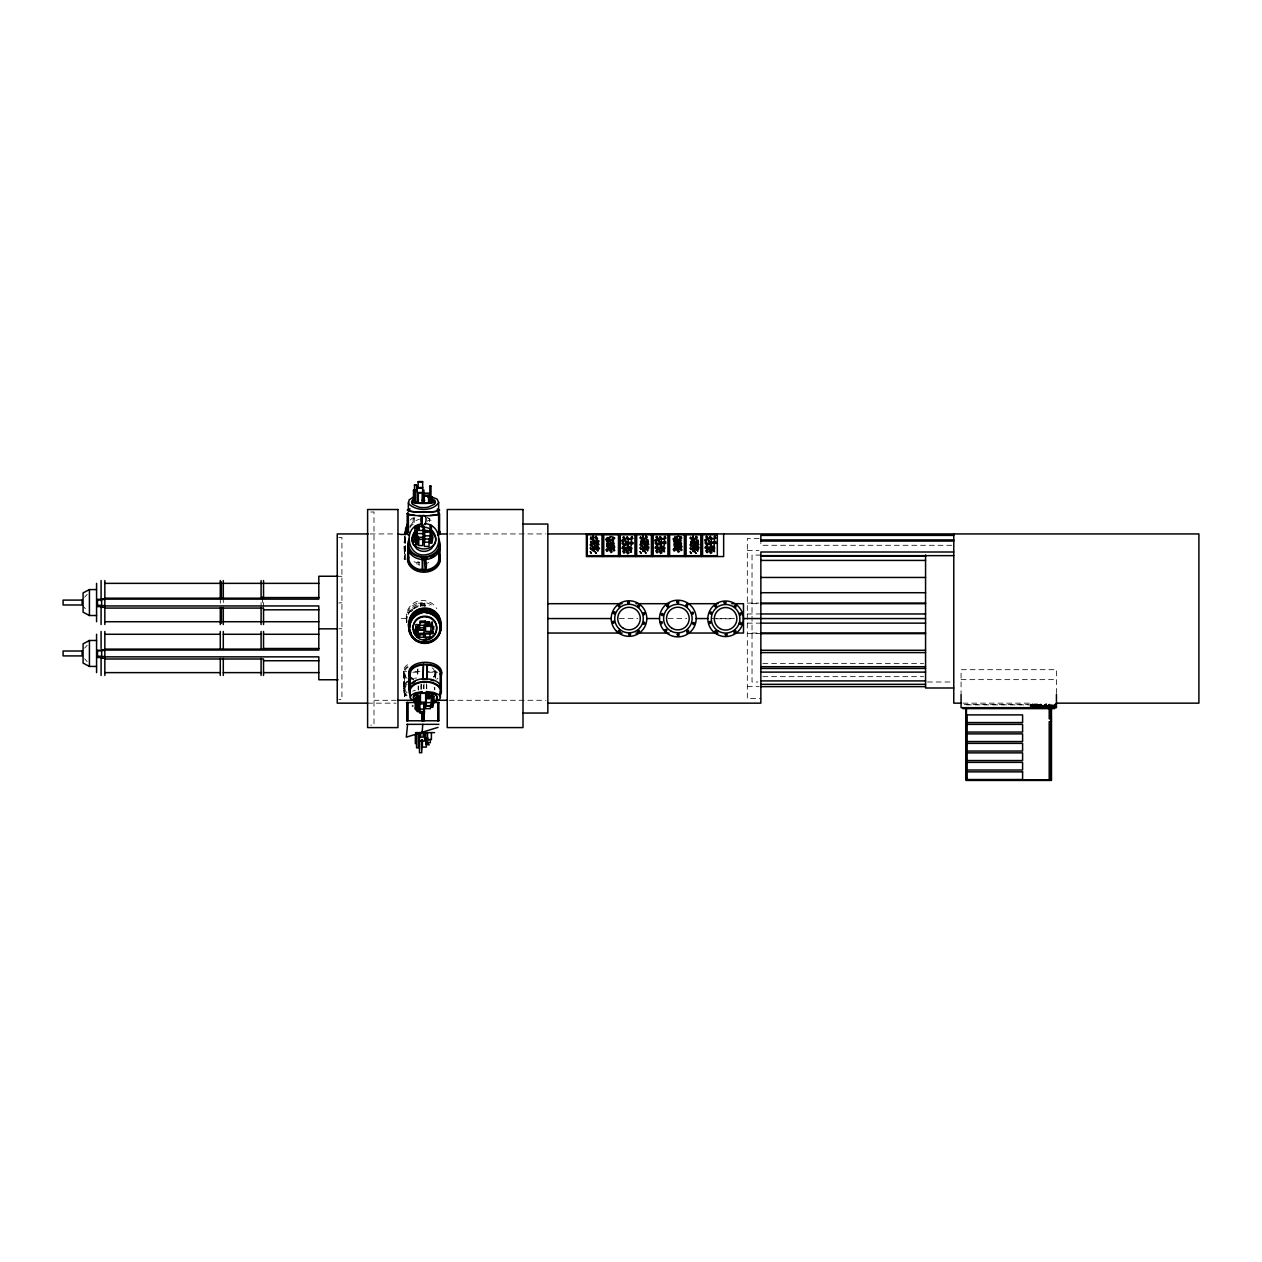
<?xml version="1.0" encoding="UTF-8"?>
<svg xmlns="http://www.w3.org/2000/svg" width="1262" height="1262" viewBox="0 0 1262 1262"><rect width="100%" height="100%" fill="white"/><g stroke="black" fill="none" stroke-linecap="round" stroke-linejoin="round"><path stroke-width="0.75" stroke-dasharray="5 3.75" d="M405.481 559.271L404.266 559.271L404.566 549.885M420.814 605.823L424.458 605.823L424.458 603.031L420.814 603.031L420.577 606.359M420.814 603.031L420.562 606.091M424.458 603.031L424.726 606.359M419.236 562.568L417.659 561.748M406.9 622.245L406.569 618.317L406.9 619.863M404.739 536.303L404.534 539.6L405.465 539.805M405.465 550.91C402.341 550.863 404.913 533.637 405.402 539.6M404.566 696.324L404.629 672.646L403.666 672.804L404.55 673.908M406.474 622.308L406.743 618.128A16.169 16.027 0 0 1 417.375 606.06L425.736 605.492M404.581 538.369L404.471 539.647A16.169 12.825 0 0 0 405.307 542.928M434.649 689.383L434.838 687.601M409.756 526.396L413.589 521.506L419.299 519.218M84.633 597.226L87.173 594.339M84.633 648.132L87.173 645.261M406.033 693.784L404.503 696.703L404.345 672.646M410.134 520.118L412.122 518.319M436.81 679.271L437.93 678.372M432.345 667.961A15.223 9.276 0 0 1 434.112 670.138L435.784 672.583L434.791 673.545M418.385 603.189L426.84 603.189M414.472 678.278L416.539 678.025M406.553 618.837L406.254 616.708A16.343 16.201 0 0 1 436.762 608.615M403.651 673.119L403.351 671.337L407.2 671.337M435.753 673.135L436.053 671.337L428.354 671.337M370.807 512.009L373.994 512.009L373.994 725.098L370.807 725.098M413.1 518.824L414.236 518.824M427.518 520.386L429.585 520.386M370.129 533.936L396.126 533.936M449.162 533.936L545.894 533.936M338.8 537.486L341.939 537.486L341.939 699.621L338.8 699.621M759.125 538.574L747.325 538.574L747.325 698.533L760.86 698.533M951.8 545.294L760.86 545.294L760.86 542.455M405.528 549.254L404.581 549.475M747.325 550.453L758.919 550.453M405.481 551.257L404.266 551.257L404.818 554.617M760.86 555.091L752.026 555.091L752.026 682.001L757.878 682.001M338.8 576.308L341.939 576.308M338.8 602.952L341.939 602.81M747.325 603.094L758.919 603.094M752.026 603.693L760.86 603.693M424.726 603.977L420.562 603.709M747.325 613.963L760.86 613.963M401.284 618.554L406.254 618.554M619.342 618.554L637.941 618.554M668.087 618.554L686.796 618.554M712.083 618.554L734.374 618.554M716.674 618.79L732.749 618.79M747.325 623.144L760.86 623.144M338.8 628.776L341.939 628.776M752.026 633.035L760.86 633.035M747.325 633.634L760.86 633.634M762.816 663.418L923.61 663.418M414.898 671.337L420.656 671.337M412.753 672.236L420.435 672.236M428.133 672.236L437.756 672.236M762.816 676.669L923.61 676.669M961.076 679.65L1056.436 679.65M927.444 682.001L953.772 682.001M747.325 686.638L759.077 686.638M404.629 687.112L403.572 688.263A16.169 9.844 0 0 0 406.269 693.075M407.531 681.117A16.169 9.844 0 0 0 403.84 685.692L403.619 688.216L404.55 688.374M373.994 700.284L396.126 700.284M449.162 700.284L545.894 700.284M367.605 703.155L396.126 703.155M963.016 703.155L1029.193 703.155M964.231 704.48L1028.167 704.48M966.44 704.874L1029.413 704.874M413.321 705.284L412.201 705.284L412.201 706.404L413.321 706.404M406.948 620.715L406.522 622.229L406.569 618.317M418.889 562.678L416.365 562.41A16.343 12.967 0 0 1 412.422 561.117M427.313 517.278L433.245 522.594M411.096 677.205L413.699 679.271M82.093 604.987L87.173 610.745M84.633 658.78L87.173 661.651M1056.436 693.374L1056.436 669.696L961.076 669.696L961.076 693.374M435.595 672.583L435.737 678.83M435.548 673.387L435.548 678.814M435.28 672.378L435.28 677.173M434.791 677.173L434.854 672.378L434.649 674.918A15.223 9.276 0 0 1 433.371 677.205M429.585 521.695L429.585 518.303L427.518 518.303L427.518 521.695M426.761 684.982L426.808 688.768M426.619 683.752L426.619 689.178M424.032 683.767L424.032 689.194M423.59 684.998L423.669 688.784M421.35 684.114L421.271 689.699M420.924 684.446L420.909 690.109M419.094 561.827L419.094 565.581M418.337 686.228L418.337 690.093M418.195 685.897L418.148 689.683M417.911 668.844L417.675 676.653M417.659 669.254L417.659 676.495M414.236 517.373L414.236 524.377M413.1 517.373L413.1 524.787M405.481 536.618L405.402 560.091M405.244 538.164L405.149 550.91M404.944 538.385L404.897 550.705M404.471 537.47L404.534 550.689M404.045 672.82L404.25 688.374M403.998 673.75L403.998 688.216M403.666 672.804L403.572 691.087M263.537 602.542L263.537 608.079M262.401 598.33L262.401 602.542M261.092 602.542L261.092 608.079M223.295 597.573L223.295 602.542M220.282 598.188L220.282 607.937M406.506 621.361A16.343 16.201 0 0 1 418.385 602.889M426.84 602.905A16.343 16.201 0 0 1 434.16 607.101M406.443 621.377A16.169 16.027 0 0 1 410.434 611.139M411.396 610.13A16.169 16.027 0 0 1 417.375 606.517M421.524 605.697A16.169 16.027 0 0 1 425.736 605.965M407.973 614.641A15.223 15.097 0 0 1 417.69 604.561L425.546 604.025A15.223 15.097 0 0 1 429.317 605.287M404.818 553.245A16.343 12.967 0 0 1 404.818 546.525M409.756 527.8A11.847 9.402 0 0 1 413.589 523.998M405.307 540.751A16.169 12.825 0 0 1 404.739 534.126M428.764 562.505A16.343 12.967 0 0 1 424.821 563.798M419.173 564.177A16.343 12.967 0 0 1 416.365 563.783M404.266 559.271A16.343 12.967 0 0 1 404.818 555.911M413.778 680.123A15.223 9.276 0 0 1 411.586 678.104M435.485 673.908A16.343 9.954 0 0 1 433.844 676.306M405.544 676.306A16.343 9.954 0 0 1 408.147 664.301M410.686 679.413A16.169 9.844 0 0 1 413.163 678.593M407.058 692.759A15.223 9.276 0 0 1 405.291 690.598L404.755 685.802A15.223 9.276 0 0 1 408.225 681.496M407.058 695.599A15.223 9.276 0 0 1 404.503 691.055L404.755 688.642A15.223 9.276 0 0 1 406.033 686.339M434.112 687.427A15.223 9.276 0 0 1 434.901 689.809M407.058 678.293A15.223 9.276 0 0 1 405.291 676.116L404.755 671.337A15.223 9.276 0 0 1 408.225 667.03M412.69 691.182A11.847 7.209 0 0 1 415.403 690.282M406.269 695.914A16.169 9.844 0 0 1 407.531 683.957M435.485 670.548A16.343 9.954 0 0 1 435.485 675.706M405.544 678.104A16.343 9.954 0 0 1 408.147 666.084M414.125 608.678A15.223 15.097 0 0 1 417.69 606.927M411.128 611.755A15.223 15.097 0 0 1 413.053 609.925"/><path stroke-width="1.5" d="M441.29 674.018L441.59 672.236A16.343 9.954 0 0 0 425.247 662.282A16.343 9.954 0 0 0 408.904 672.236L409.203 674.034M1032.474 705.332A9.197 9.197 0 0 1 1032.505 704.732L1032.773 706.688L1032.71 705.821A16.974 16.974 0 0 1 1032.789 704.354L1034.004 706.673L1032.647 704.338L1031.732 706.215L1030.455 704.417L1030.565 706.688M1040.472 705.332A9.197 9.197 0 0 1 1040.519 704.732C1041.97 708.865 1042.901 704.338 1040.724 705.821A16.974 16.974 0 0 1 1040.787 704.354C1039.462 707.304 1038.042 702.887 1038.863 706.231A14.371 14.371 0 0 0 1038.894 705.647A14.702 14.702 0 0 0 1038.91 704.827L1038.91 704.985A14.056 14.056 0 0 1 1038.863 706.231M1042.854 705.616L1043.075 705.505A14.797 14.797 0 0 1 1043.027 706.136L1042.822 706.468A22.905 22.905 0 0 0 1042.854 705.616A20.776 20.776 0 0 1 1042.806 706.673M1051.83 705.616L1052.051 705.49A16.58 16.58 0 0 1 1052.003 706.121L1052.76 705.237L1051.798 706.468A22.905 22.905 0 0 0 1051.83 705.616A20.776 20.776 0 0 1 1051.782 706.673M1036.701 706.688L1036.717 705.963A39.863 39.863 0 0 0 1036.749 704.496L1036.575 704.354A9.922 9.922 0 0 0 1037.159 704.354L1036.717 706.688M1044.605 705.253L1044.573 705.553A15.586 15.586 0 0 0 1044.557 706.152L1044.778 705.9A6.152 6.152 0 0 1 1044.841 705.237L1044.605 705.253A15.018 15.018 0 0 0 1044.557 706.152M405.402 532.327L405.654 528.257L408.399 522.137M426.872 612.054L426.651 609.136M422.139 732.275L422.786 724.341M407.594 724.341L406.301 737.182L437.993 727.354M1030.833 706.42L1030.849 706.231A14.371 14.371 0 0 0 1030.896 705.647A14.702 14.702 0 0 0 1030.912 704.827L1030.912 704.985A14.056 14.056 0 0 1 1030.849 706.231L1030.754 706.657M1051.009 705.237C1048.533 705.253 1052.019 707.556 1051.199 705.837A10.964 10.964 0 0 1 1051.246 705.206L1051.009 705.237A2.492 2.492 0 0 1 1050.804 706.105M408.793 624.548L410.686 616.14A16.343 16.201 0 0 1 439.002 616.14L440.895 624.532M427.266 664.9L423.401 664.317L423.133 679.208M422.313 679.398L427.297 679.208L423.401 679.035M439.965 557.867L440.264 559.255A16.343 12.967 0 0 1 423.922 572.222A16.343 12.967 0 0 1 407.563 559.255L408.115 555.895M409.661 626.757C410.15 620.068 415.34 614.278 421.902 612.969M440.044 625.558C441.053 618.948 439.712 635.354 440.88 624.012M441.037 674.807L441.59 672.236M1034.651 704.401L1034.524 704.748A31.518 31.518 0 0 1 1033.988 706.357L1034.335 705.758A12.573 12.573 0 0 0 1034.603 704.937L1034.777 705.773A15.586 15.586 0 0 1 1034.95 706.688L1035.156 706.673A20.981 20.981 0 0 0 1035.597 705.695L1035.692 704.291L1035.156 706.357A35.178 35.178 0 0 0 1034.793 704.653L1034.73 704.401A30.099 30.099 0 0 1 1033.988 706.357M1043.264 705.821C1044.005 705.079 1044.652 707.146 1043.264 705.821A2.208 2.208 0 0 0 1043.027 706.657M1032.458 704.827L1031.653 706.704L1030.959 704.827M1040.456 704.827L1039.651 706.704L1039.162 705.379M425.278 570.55C422.06 540.388 431.383 576.324 422.265 569.84M409.771 627.608C406.585 626.583 410.891 621.693 410.434 619.658A15.223 15.097 0 0 1 421.902 609.72L422.723 609.672M397.972 533.936C403.572 535.403 406.522 533.858 408.399 531.854L408.352 513.681M422.991 609.136L422.723 612.054M422.723 611.786L422.991 608.726L426.651 608.726L426.887 611.786M413.936 498.995L412.437 500.225A14.024 5.868 0 0 0 412.627 504.374L419.173 507.245A10.932 4.575 0 0 0 428.244 507.15L434.522 504.169A14.024 5.868 0 0 0 434.333 500.02L427.786 497.165M408.825 549.175L408.336 558.435L408.336 545.799M408.336 556.905L407.878 558.23M439.05 547.787L439.365 558.892L439.775 544.301M437.898 532.406L439.823 531.759L439.823 534A16.343 2.13 0 0 1 437.646 535.072M409.361 673.482L409.219 688.768L409.661 673.277L410.103 687.743M419.158 528.163L414.362 532.075L412.879 534.851A14.024 13.156 0 0 0 413.068 544.143L416.902 549.049L419.615 550.563A10.932 10.27 0 0 0 428.67 550.374L431.32 548.733L434.948 543.67A14.024 13.156 0 0 0 434.759 534.394C432.677 529.567 427.361 526.491 422.123 527.279M429.616 638.525L434.396 634.739L435.879 632.041A14.024 12.73 0 0 0 435.705 623.065C431.951 613.711 417.17 614.01 413.81 623.507A14.024 12.73 0 0 0 413.147 629.549M1054.78 705.332L1054.385 706.704L1055.6 703.959L1055.773 706.531L1054.448 706.389L1054.922 705.19M96.575 589.575L89.428 589.575L83.087 592.903L83.087 612.18L89.428 615.509L96.575 615.509M96.575 640.481L89.428 640.481L83.087 643.825L83.087 663.086L89.428 666.431L96.575 666.431M413.463 496.96L409.062 499.957L408.541 503.538C415.561 511.331 432.677 511.741 438.671 502.67L437.157 499.137L428.402 495.619M435.28 701.562L439.665 699.085L440.438 697.602L438.924 694.684L433.734 692.444L426.272 691.481M420.972 523.967C401.679 527.216 407.642 558.956 426.856 554.57C443.83 551.778 442.173 524.298 424.931 523.698M407.579 513.571L407.452 531.823L407.389 513.571L408.32 513.524M439.176 513.823L439.35 513.271A16.169 2.114 0 0 0 437.993 512.751M438.608 502.197L438.624 531.933L439.555 531.901L439.555 513.808A16.169 2.114 0 0 1 426.603 515.748L422.391 515.795A16.169 2.114 0 0 1 407.61 514.091L407.342 513.539A16.169 2.114 0 0 1 408.178 513.003M422.313 691.576L415.23 692.885L410.844 695.362L410.308 698.328L413.778 701.009M426.856 558.64L422.265 558.735L422.328 570.061M423.133 664.9L422.313 664.932A15.223 9.276 0 0 0 410.844 671.021L410.166 674.444L409.172 673.482M408.951 623.649L409.771 625.226M440.328 688.011L440.328 673.545L440.959 674.649M440.895 688.184L440.959 689.115M423.906 530.245L425.215 530.229A11.847 9.402 0 0 1 435.28 542.203A11.847 9.402 0 0 1 418.668 547.992A11.847 9.402 0 0 1 414.362 534M407.389 531.649L408.541 532.154A15.223 1.988 0 0 0 409.803 532.643M421.697 500.415L424.789 500.399M418.148 481.863L422.66 481.863M414.504 485.176L416.57 485.176M429.853 486.264L430.989 486.264M422.644 487.526L416.807 487.526L416.807 491.644M416.807 488.047L422.644 488.047M413.479 490.429L415.166 490.429M417.296 490.681L415.419 490.476L415.419 502.797L417.296 502.797L417.296 490.476M418.337 492.858L422.281 492.858M424.19 493.789L429.632 493.789M423.89 495.65L428.591 495.65L428.591 503.065L423.89 503.065L423.906 489.971M423.89 496.171L428.591 496.171M429.506 497.039L432.188 497.196L432.188 501.992L431.241 501.992L431.241 497.196M429.506 497.307L432.188 497.512M431.241 501.677L432.188 501.677M416.57 501.771L414.504 501.771L414.504 484.845L416.57 484.845L416.57 490.713M413.479 502.039L415.166 502.039M429.506 502.26L431.588 502.26M415.419 502.591L417.296 502.591M408.399 513.776L407.389 513.571M523.004 524.045L547.834 524.045L547.834 713.046L523.004 713.046M418.574 526.491L423.085 526.491M430.279 526.806L431.415 526.806M414.93 528.384L416.996 528.384M423.07 530.45L417.249 530.45L417.249 542.392M425.925 531.617L428.37 531.617M430.074 531.823L424.616 531.823L424.616 541.004M417.249 533.574L423.07 533.574M368.188 533.936L337.238 533.936L337.238 703.155L367.605 703.155M439.823 534L447.237 533.936M547.834 533.936L1198.9 533.936L1198.9 703.155L1056.436 703.155M413.92 534.757L415.608 534.757M953.772 535.388L760.86 535.388L760.86 541.288M424.616 535.845L430.074 535.845M430.279 536.082L431.415 536.082L431.415 525.355L430.279 525.355L430.074 541.004M431.667 537.155L432.614 537.155M415.845 537.328L417.738 537.328M431.667 537.959L432.614 537.959M418.763 539.363L422.707 539.363M429.948 539.978L432.614 539.899L432.614 535.214L431.667 535.214L431.667 539.899M760.86 539.931L953.772 539.931M413.92 540.152L415.608 540.152M760.86 541.051L953.772 541.051M429.948 541.54L432.014 541.54M424.332 542.171L429.033 542.171M415.845 543.575L417.738 543.575M953.772 551.999L760.86 551.999L760.86 703.155L547.834 703.155M760.86 555.643L953.772 555.643M760.86 556.179L925.567 556.179M760.86 560.423L925.567 560.423M338.09 576.245L318.813 576.245L318.813 599.135L104.841 599.135M760.86 577.46L925.567 577.46M104.841 583.36L221.796 583.36M223.295 583.36L262.401 583.36M263.537 583.36L318.813 583.36M760.86 592.714L925.567 592.714M263.537 597.573L318.813 597.573M104.841 598.188L263.537 598.188L263.537 580.536M104.841 598.772L101.638 598.772L101.638 607.322L104.841 607.322M104.841 599.513L97.505 599.324L97.505 606.596L101.638 606.596M97.505 599.876L101.638 599.876M760.86 603.094L925.567 603.094M547.834 603.693L622.182 603.693M635.874 603.693L669.144 603.693M686.749 603.693L718.062 603.693M731.755 603.693L743.492 603.693L743.492 633.035L733.711 633.035M760.86 603.693L925.567 603.693M97.505 605.35L101.638 605.35M101.638 605.634L104.841 605.634M104.841 605.949L318.813 605.949L318.813 650.056L104.841 650.056M221.418 607.89L220.282 607.89L220.282 624.532M104.841 608.079L263.537 608.079L263.537 624.532M263.537 609.814L318.813 609.814M422.991 611.108L426.651 611.108M760.86 613.963L925.567 613.963M547.834 618.554L611.218 618.554M646.791 618.554L659.521 618.554M696.198 618.554A18.331 18.331 0 0 1 668.686 634.423A18.331 18.331 0 0 1 668.686 602.668A18.331 18.331 0 0 1 696.198 618.554L707.793 618.554M743.492 618.554L925.567 618.554M104.841 621.724L221.796 621.724M223.295 621.724L262.401 621.724M263.537 621.724L318.813 621.724M426.856 622.371L429.301 622.371M420.009 622.529L425.278 622.529M760.86 623.144L925.567 623.144M426.856 624.233L429.301 624.233M431.225 624.106L432.345 624.106M431.225 624.28L432.345 624.28M409.693 625.7L408.809 627.356M425.562 626.331L431.005 626.331M439.933 626.126L440.99 627.987A16.169 16.027 0 0 1 427.976 642.642M415.861 626.788L417.943 626.788M432.614 627.056L433.56 627.056M415.861 627.214L417.943 627.214M419.52 627.813L424.032 627.813M318.813 628.839L337.238 628.839M432.614 628.886L433.56 628.886M418.179 629.975L424.016 629.975L419.52 630.053L419.52 625.195M414.851 630.763L416.539 630.763M430.878 630.921L432.945 630.921L432.945 633.666L430.878 633.666L431.005 625.226L425.562 625.226L425.562 631.363L432.945 631.615M414.851 631.615L416.539 631.615M430.878 632.972L432.945 632.972M547.834 633.035L622.182 633.035M635.874 633.035L669.144 633.035M686.749 633.035L718.062 633.035M760.86 633.035L925.567 633.035M760.86 633.634L925.567 633.634M425.262 633.997L429.963 633.997M104.841 634.281L220.282 634.281M223.295 634.281L261.092 634.281M263.537 634.281L318.813 634.281M419.71 634.644L423.653 634.644M416.791 635.054L418.668 635.054M425.262 637.01L429.963 637.01M263.537 648.494L318.813 648.494M104.841 649.11L263.537 649.11L263.537 631.457M104.841 649.693L101.638 649.693L101.638 658.243L104.841 658.243M101.638 650.245L97.505 650.245L97.505 657.518L101.638 657.518M760.86 650.277L925.567 650.277M101.638 650.435L104.841 650.435M97.505 650.798L101.638 650.798M760.86 652.596L925.567 652.596M97.505 656.272L101.638 656.272M101.638 656.555L104.841 656.555M104.841 656.855L318.813 656.855L318.813 679.761L338.09 679.761M104.841 659.001L263.537 659.001L263.537 675.454M263.537 660.736L318.813 660.736M760.86 666.699L925.567 666.699M760.86 668.466L925.567 668.466M760.86 672.11L925.567 672.11M104.841 672.63L220.282 672.63M223.295 672.63L261.092 672.63M263.537 672.63L318.813 672.63M760.86 680.912L925.567 680.912M760.86 684.319L925.567 684.319M761.033 686.638L925.567 686.638M953.772 687.995L925.567 687.995L925.567 554.949M431.62 695.22L432.756 695.22M427.25 695.299L429.695 695.299M416.271 697.129L418.337 697.129M427.25 697.239L429.695 697.239M433.008 700.236L433.954 700.236M397.972 700.284L414.614 700.284M435.406 700.284L447.237 700.284M420.42 702.161L425.673 702.161M406.443 702.54L416.081 702.54M434.254 702.54L439.129 702.54M425.957 702.618L431.415 702.618M961.076 703.155L953.772 703.155L953.772 533.936M425.673 703.88L420.42 703.88L420.42 693.359L425.673 693.359L425.673 708.66L430.374 708.66L430.374 704.969M431.288 704.843L433.355 704.843L433.355 700.662M425.673 706.247L430.374 706.247M431.62 706.184L432.756 706.184M415.245 707.887L416.949 707.887M416.271 708.802L418.337 708.802M418.574 709.134L424.411 709.134M417.186 710.664L419.063 710.664M424.411 711.547L418.574 711.547L418.574 697.649M419.915 711.847L424.426 711.847M1051.467 718.851L1049.211 718.851L1049.211 707.745M406.664 720.776L438.924 720.776M1051.467 721.69L1049.211 721.69L1049.211 779.017L1051.467 779.017M966.96 722.558L1022.599 722.558L1022.599 714.891L966.96 714.891L966.96 732.055L1022.599 732.055L1022.599 724.372L966.96 724.372M406.664 724.341L438.924 724.341M415.387 732.623L434.57 732.623M966.96 741.551L1022.599 741.551L1022.599 733.869L966.96 733.869L966.96 751.048L1022.599 751.048L1022.599 743.365L966.96 743.365M427.692 742.766L430.326 742.766L430.326 739.39M429.332 744.832L427.834 744.832L427.692 737.702M966.96 760.544L1022.599 760.544L1022.599 752.862L966.96 752.862L966.96 770.025L1022.599 770.025L1022.599 762.358L966.96 762.358M966.045 777.991L966.96 777.991M1051.025 779.995L1051.025 708.771L1051.057 780.042L966.44 780.042L966.44 708.739M407.863 557.883L407.563 559.255M418.558 515.559L422.454 515.669M421.823 524.692C417.217 512.23 429.916 512.246 424.852 524.803M426.272 664.774L430.168 665.248A15.223 9.276 0 0 1 440.186 672.236L440.438 674.649M425.878 609.467L429.774 610.24A15.223 15.097 0 0 1 439.791 621.614C447.663 644.835 407.863 650.766 409.661 626.378A15.223 15.097 0 0 1 439.791 624.469M425.878 612.717C432.55 613.19 438.45 618.285 439.791 624.864M425.278 559.145L422.265 558.735M408.336 547.329L407.831 546.067L408.052 549.254A16.169 12.825 0 0 0 422.833 559.571L427.045 559.366A16.169 12.825 0 0 0 440.044 547.645L439.933 546.367L439.996 547.582M439.271 557.252L439.996 558.687M417.832 637.247L413.999 632.499M1034.793 704.653L1034.856 704.953A36.566 36.566 0 0 1 1035.156 706.357M408.904 672.236L409.456 674.807M439.697 555.895L440.264 559.255M410.308 693.122L410.055 690.708A15.223 9.276 0 0 1 424.284 682.079A15.223 9.276 0 0 1 440.186 689.541L440.438 691.955A15.223 9.276 0 0 1 439.665 694.321M409.393 690.393L409.109 687.837A16.169 9.844 0 0 1 422.123 678.83L430.468 679.177A16.169 9.844 0 0 1 441.116 686.591L441.321 689.115L441.274 673.703M438.86 542.266L439.113 545.421A15.223 12.084 0 0 1 424.884 556.668A15.223 12.084 0 0 1 408.967 546.935L408.714 543.796A15.223 12.084 0 0 1 409.503 540.704M439.05 557.883L438.324 561.779A15.223 12.084 0 0 1 426.856 569.73L418.984 569.32A15.223 12.084 0 0 1 408.967 560.218L408.714 557.063M1044.778 706.247L1044.794 706.373A5.663 5.663 0 0 1 1044.841 705.237M409.219 688.768L409.661 673.277M440.927 627.924L440.722 623.822A16.169 16.027 0 0 0 430.074 611.739L421.729 611.187A16.169 16.027 0 0 0 408.714 625.842L408.983 630.022A16.169 16.027 0 0 0 422.36 642.752M423.401 664.317L423.133 679.366M1056.436 694.384L1056.436 707.667L961.076 707.667L961.076 694.384M1054.559 707.667L1054.559 708.613L962.953 708.613L962.953 707.667M1051.467 707.745L1051.467 780.437L966.045 780.437L966.045 708.376M723.647 533.936L723.647 556.558L586.388 556.558L586.388 533.936M717.321 533.936L702.587 533.936M701.719 533.936L701.719 556.558M700.836 533.936L686.118 533.936M685.234 533.936L685.234 556.558M684.367 533.936L669.633 533.936M668.765 533.936L668.765 556.558M667.898 533.936L653.164 533.936M652.28 533.936L652.28 556.558M651.413 533.936L636.679 533.936M635.811 533.936L635.811 556.558M634.944 533.936L620.21 533.936M619.342 533.936L619.342 556.558M618.459 533.936L603.741 533.936M602.857 533.936L602.857 556.558M601.99 533.936L587.256 533.936M440.895 673.703L440.895 686.37M440.612 673.545L440.612 688.011M440.501 624.027L440.312 628.176M440.375 691.324L440.375 697.223M440.217 623.743L440.217 626.126M439.618 547.598L439.618 558.687M439.365 547.787L439.365 558.892M439.129 513.618L439.176 531.901M439.05 539.268L439.05 544.6M438.845 513.571L438.939 531.933M438.766 702.54L438.797 720.776M438.371 702.54L438.371 720.776M438.103 702.54L438.103 720.776M437.819 702.54L437.819 720.776M431.588 497.039L431.588 502.528L429.506 502.528L429.632 493.127L424.19 493.127L424.19 502.181M431.399 732.623L431.399 739.579L427.455 739.579L427.455 732.623M430.989 501.361L430.989 486.028L429.853 486.028L429.853 497.591M427.297 664.727L427.266 679.366M427.345 732.623L427.345 737.876L425.278 737.876L425.278 732.623M427.045 664.317L427.045 679.035M426.351 738.049L426.351 747.088L422.407 747.088L422.407 739.863M425.957 737.781L425.957 744.659M424.6 732.623L424.6 741.078L419.52 741.078L419.52 732.623M424.347 526.917L424.347 535.908M424.426 702.981L424.426 713.219L419.915 713.219L419.915 695.883M424.032 625.195L424.016 633.887L418.179 633.887L418.179 628.082M424.048 704.086L424.064 720.776M423.811 704.354L423.795 720.776M423.212 732.623L423.212 737.134L420.767 737.134L420.767 732.623M423.07 542.392L423.085 524.708L418.574 524.708L418.574 529.993M422.691 559.161L422.691 570.582M422.786 711.658L422.786 720.776M422.644 502.402L422.66 481.563L418.148 481.563L418.148 487.29M422.265 515.716L422.265 524.818M422.265 711.658L422.281 720.776M421.902 515.685L421.902 524.724M421.997 711.658L421.997 720.776M421.745 739.926L421.745 752.736L419.489 752.736L419.489 739.926M421.524 740.053L421.524 749.36M419.079 526.917L419.079 530.292M418.4 732.623L418.4 747.845L416.57 747.845L416.57 732.623M416.081 734.058L416.081 736.945M415.356 734.468L415.356 743.712M410.118 691.324L410.118 697.223M409.267 623.318L409.267 627.608M408.998 624.974L408.998 627.356M408.778 539.268L408.778 544.6M408.352 502.197L408.352 510.148M408.336 549.175L408.336 558.435M408.02 546.067L408.068 558.23M407.894 513.524L407.894 531.854M407.8 702.54L407.8 720.776M407.531 702.54L407.531 720.776M407.263 702.54L407.263 720.776M406.837 702.54L406.837 720.776M405.481 531.27L405.481 534.836M262.401 597.1L262.401 598.33L261.092 598.33L261.092 580.536M261.092 607.984L261.092 624.532M261.092 631.457L261.092 649.11M261.092 658.417L261.092 675.454M223.295 580.536L223.295 598.188M223.295 607.511L223.295 624.532M223.295 631.457L223.295 649.11M223.295 658.417L223.295 675.454M221.418 581.861L221.418 598.362L220.282 598.362L220.282 580.536M221.418 607.511L221.418 623.223M220.282 631.457L220.282 649.11M220.282 658.417L220.282 675.454M104.841 580.536L104.841 624.532M104.841 631.457L104.841 675.454M101.086 580.536L101.086 600.886M101.086 607.511L101.086 624.532M101.086 631.457L101.086 648.494M101.086 658.417L101.086 675.454M96.575 583.36L96.575 621.724M96.575 634.281L96.575 672.63M89.428 589.575L89.428 615.509M89.428 640.481L89.428 666.431M404.739 534.126A16.169 12.825 0 0 1 408.431 528.179M437.993 509.217A16.169 2.114 0 0 1 422.391 512.246A16.169 2.114 0 0 1 410.055 508.965M409.062 509.501A15.223 1.988 0 0 0 408.289 510.006L408.541 510.526A15.223 1.988 0 0 0 424.458 512.12A15.223 1.988 0 0 0 438.671 510.274L438.419 509.753A15.223 1.988 0 0 0 437.157 509.264M437.898 514.328A15.223 1.988 0 0 1 430.2 515.464M414.993 515.338A15.223 1.988 0 0 1 408.541 514.06M430.5 500.698A11.847 1.546 0 0 1 433.024 502.86A11.847 1.546 0 0 1 416.46 503.191A11.847 1.546 0 0 1 413.936 501.03M439.271 531.207A16.343 2.13 0 0 1 437.646 532.832M409.33 532.832A16.343 2.13 0 0 1 407.689 531.207M409.33 535.072A16.343 2.13 0 0 1 407.137 534M410.434 622.04A15.223 15.097 0 0 1 421.902 612.102L429.774 612.622A15.223 15.097 0 0 1 435.406 616.03M436.321 616.976A15.223 15.097 0 0 1 439.476 622.718M440.044 628.397A15.223 15.097 0 0 1 434.869 638.761M433.844 639.582A15.223 15.097 0 0 1 409.913 630.306M441.195 624.248A16.343 16.201 0 0 1 439.665 631.095M410.702 632.357A16.343 16.201 0 0 1 408.509 624.248M439.665 631.379A16.343 16.201 0 0 0 429.08 608.883L420.609 608.883A16.343 16.201 0 0 0 410.702 632.641M426.635 639.392A10.932 9.938 0 0 1 423.543 639.455M406.096 533.132A16.169 12.825 0 0 1 408.431 530.34M439.697 554.523A16.343 12.967 0 0 1 428.149 570.408L419.694 570.408A16.343 12.967 0 0 1 408.131 554.523M438.435 538.953A16.169 12.825 0 0 1 424.947 557.41A16.169 12.825 0 0 1 408.604 540.452M433.939 555.879A15.223 12.084 0 0 1 430.626 557.63M409.456 676.606A16.343 9.954 0 0 1 421.019 664.411L429.474 664.411A16.343 9.954 0 0 1 441.037 676.59M434.491 693.39A11.847 7.209 0 0 1 432.661 703.518M416.003 702.398A11.847 7.209 0 0 1 415.703 693.627M412.595 683.326A15.223 9.276 0 0 1 415.23 681.512M430.168 679.713A15.223 9.276 0 0 1 433.734 680.786M436.289 698.848A14.024 4.859 0 0 0 436.1 695.425C429.632 691.734 420.577 691.655 414.22 695.599A14.024 4.859 0 0 0 414.409 699.022M410.734 695.662A16.169 9.844 0 0 1 424.221 681.496A16.169 9.844 0 0 1 440.548 694.51M1030.786 704.669A10.995 10.995 0 0 1 1030.754 705.632M1038.8 704.669A10.995 10.995 0 0 1 1038.752 705.632M609.625 537.312L609.625 539L611.076 539.852L612.543 539L612.559 537.312L611.092 536.46L609.625 537.312M676.889 536.949L676.874 538.637L678.341 539.489L679.808 538.637L679.808 536.949L678.357 536.098L676.889 536.949M1045.425 705.379C1043.327 711.942 1047.996 700.173 1045.425 705.269M1049.274 705.947L1049.842 706.531L1049.053 706.152A7.761 7.761 0 0 1 1049.085 705.379L1049.337 704.448L1049.321 705.269A7.714 7.714 0 0 0 1049.274 705.947M1047.003 706.294C1047.523 704.717 1045.599 706.546 1047.018 706.231M612.007 542.455L613.08 544.474L614.247 543.859L613.174 541.84L612.007 542.455M679.271 542.092L680.344 544.111L681.512 543.496L680.439 541.477L679.271 542.092M1047.886 705.821C1048.123 708.092 1048.943 704.101 1047.933 705.663M607.322 537.612L607.243 538.543L608.868 538.685L608.947 537.738L607.322 537.612M674.586 537.249L674.507 538.196L676.132 538.322L675.438 536.855L674.586 537.249M1052.871 705.868C1053.549 708.455 1054.448 703.944 1052.871 705.868M613.111 612.48C614.484 616.787 616.455 609.436 613.111 612.48M612.37 621.898C613.758 626.204 615.714 618.853 612.37 621.898M618.049 605.492C619.437 609.798 621.409 602.447 618.049 605.492M618.317 631.126C619.689 635.433 621.661 628.082 618.317 631.126M627.561 602.447C628.933 606.754 630.905 599.403 627.561 602.447M628.681 634.155C630.069 638.462 632.025 631.11 628.681 634.155M637.673 605.886C639.045 610.193 641.017 602.842 637.673 605.886M637.484 630.984C638.856 635.291 640.828 627.94 637.484 630.984M642.847 613.427C644.235 617.733 646.191 610.398 642.847 613.427M642.847 622.923C644.235 627.23 646.191 619.879 642.847 622.923M661.146 614.231C662.518 618.538 664.49 611.187 661.146 614.231M660.42 622.418C661.793 626.741 663.765 619.39 660.42 622.418M666.73 605.792C668.119 610.098 670.075 602.747 666.73 605.792M664.932 630.101C666.32 634.407 668.292 627.056 664.932 630.101M676.874 601.927C678.262 606.233 680.234 598.898 676.874 601.927M677.237 634.628C678.609 638.935 680.581 631.584 677.237 634.628M685.787 605.318C687.159 609.625 689.131 602.274 685.787 605.318M686.812 630.984C688.2 635.291 690.172 627.955 686.812 630.984M691.481 612.906C692.87 617.228 694.841 609.877 691.481 612.906M692.491 623.239C693.879 627.545 695.835 620.194 692.491 623.239M709.701 612.717C711.074 617.023 713.046 609.672 709.701 612.717M708.96 622.134C710.348 626.441 712.32 619.09 708.96 622.134M714.639 605.728C716.027 610.035 717.999 602.684 714.639 605.728M714.907 631.363C716.28 635.669 718.252 628.318 714.907 631.363M724.151 602.684C725.524 606.99 727.496 599.639 724.151 602.684M725.271 634.392C726.66 638.698 728.631 631.347 725.271 634.392M734.263 606.123C735.636 610.429 737.607 603.094 734.263 606.123M734.074 631.221C735.446 635.527 737.418 628.176 734.074 631.221M739.437 613.663C740.826 617.97 742.782 610.634 739.437 613.663M739.437 623.16C740.826 627.466 742.782 620.115 739.437 623.16M594.623 540.877L595.964 541.997L594.623 540.877M644.456 540.735L645.797 541.84L644.456 540.735M694.526 540.956L695.851 542.076L694.526 540.956M606.012 539.205L606.549 541.082L607.637 540.767L607.101 538.89L606.012 539.205M673.277 538.842L673.813 540.72L674.902 540.404L674.365 538.527L673.277 538.842M595.096 542.707L596.279 544.001L595.096 542.707M644.929 542.565L646.097 543.843L644.929 542.565M694.999 542.802L696.167 544.08L694.999 542.802M596.879 540.183L597.305 542.392L598.582 542.155L599.008 540.925L596.879 540.183M646.712 540.026L647.138 542.25L648.416 542.013L647.99 539.789L646.712 540.026M696.782 540.262L697.192 542.486L698.485 542.234L698.06 540.026L696.782 540.262M613.19 537.328L612.859 538.211L614.389 538.779L614.72 537.896L613.19 537.328M680.455 536.965L680.123 537.849L681.654 538.417L681.385 536.807L680.455 536.965M608.678 539.742L608.268 540.783L610.082 541.508L610.492 540.467L608.678 539.742M675.943 539.379L675.533 540.42L677.347 541.146L677.757 540.104L675.943 539.379M625.195 548.796L624.737 549.775L626.457 550.563L626.267 548.686L625.195 548.796M631.505 542.045L631.71 544.032L632.861 543.922L633.335 542.865L631.505 542.045M630.464 547.471L630.053 548.371L631.615 549.08L632.025 548.181L630.464 547.471M630.132 550.342L630.322 552.283L631.442 552.172L631.252 550.232L630.132 550.342M658.243 548.481L657.802 549.459L659.505 550.248L659.332 548.371L658.243 548.481M664.569 541.729L664.08 542.786L665.91 543.606L665.721 541.619L664.569 541.729M663.512 547.156L663.686 548.86L664.664 548.765L665.074 547.866L663.512 547.156M663.197 550.027L662.724 551.052L664.506 551.857L664.317 549.917L663.197 550.027M708.203 548.339L707.761 549.317L709.465 550.106L709.291 548.229L708.203 548.339M714.529 541.587L714.055 542.644L715.87 543.465L716.359 542.408L714.529 541.587M713.487 547.014L713.645 548.718L714.639 548.623L714.466 546.919L713.487 547.014M713.156 549.885L712.683 550.91L714.466 551.715L714.276 549.775L713.156 549.885M624.974 544.758L624.169 546.304L625.084 547.771L626.82 547.708L627.64 546.162L626.709 544.695L624.974 544.758M658.023 544.458L657.218 545.989L658.149 547.456L659.884 547.392L660.689 545.847L659.758 544.379L658.023 544.458M707.998 544.301L707.177 545.847L708.108 547.314L709.843 547.251L710.648 545.705L709.733 544.237L707.998 544.301M607.101 545.626L606.58 546.62L608.3 547.534L608.237 545.578L607.101 545.626M674.365 545.263L674.429 547.219L675.564 547.172L675.485 545.216L674.365 545.263M608.805 543.622L608.363 544.443L609.798 545.216L610.24 544.379L608.805 543.622M676.069 543.259L676.132 544.884L677.063 544.853L677.016 543.228L676.069 543.259M622.623 546.982L621.898 548.307L624.185 549.554L624.911 548.229L622.623 546.982M655.672 546.683L654.962 547.992L657.25 549.238L657.187 546.635L655.672 546.683M705.647 546.525L704.922 547.85L707.209 549.096L707.935 547.771L705.647 546.525M612.291 539.489L611.739 540.483L613.442 541.43L613.411 539.473L612.291 539.489M679.555 539.126L679.003 540.12L680.707 541.067L681.259 540.089L679.555 539.126M590.316 548.023L591.184 549.538L590.316 548.023M592.288 546.288L592.288 548.497L593.55 548.497L594.197 547.392L592.288 546.288M594.102 544.506L594.97 546.02L594.102 544.506M590.348 551.731L591.215 553.229L590.348 551.731M592.903 549.207L592.257 550.327L594.213 551.462L594.213 549.207L592.903 549.207M596.121 545.358L596.121 547.235L597.21 547.235L597.21 545.358L596.121 545.358M595.096 547.834L594.56 548.781L596.185 549.711L596.737 548.781L595.096 547.834M595.207 551.731L596.074 553.229L595.207 551.731M597.226 549.775L597.872 550.895L597.226 549.775M624.658 539L624.658 540.877L625.747 540.877L625.747 539L624.658 539M625.92 541.603L625.92 543.859L627.23 543.859L627.877 542.723L625.92 541.603M640.149 547.882L641.017 549.38L640.149 547.882M642.106 546.146L642.106 548.355L643.383 548.355L644.014 547.251L642.106 546.146M643.92 544.364L644.803 545.878L643.92 544.364M640.165 551.573L641.033 553.087L640.165 551.573M642.737 549.065L642.737 551.32L644.046 551.32L644.693 550.185L642.737 549.065M645.955 545.216L645.955 547.093L647.043 547.093L647.043 545.216L645.955 545.216M644.929 547.692L644.929 549.569L646.018 549.569L646.018 547.692L644.929 547.692M645.04 551.573L645.907 553.087L645.04 551.573M647.043 549.617L647.706 550.753L647.043 549.617M657.723 538.685L657.723 540.562L658.811 540.562L659.348 539.631L657.723 538.685M658.985 541.288L658.985 543.543L660.278 543.543L660.941 542.408L658.985 541.288M690.204 548.118L691.071 549.617L690.204 548.118M692.175 546.383L692.175 548.591L693.453 548.591L693.453 546.383L692.175 546.383M693.99 544.6L694.857 546.099L693.99 544.6M690.235 551.809L691.103 553.324L690.235 551.809M692.806 549.285L692.806 551.541L694.116 551.541L694.763 550.421L692.806 549.285M696.025 545.436L696.025 547.329L697.113 547.329L697.649 546.383L696.025 545.436M694.999 547.929L694.463 548.86L696.088 549.806L696.088 547.929L694.999 547.929M695.11 551.809L695.977 553.324L695.11 551.809M697.113 549.853L697.76 550.989L697.113 549.853M707.682 538.543L707.146 539.473L708.771 540.42L708.771 538.543L707.682 538.543M708.944 541.146L708.944 543.401L710.254 543.401L710.9 542.266L708.944 541.146M607.18 541.272L607.101 543.228L608.221 543.275L608.3 541.319L607.18 541.272M674.444 540.909L673.829 541.855L675.485 542.912L676.085 541.95L674.444 540.909M590.821 541.43L591.468 543.039L590.821 541.43M640.639 541.288L641.301 542.897L640.639 541.288M690.708 541.524L691.371 543.133L690.708 541.524M590.837 537.202L590.395 539.032L591.452 539.284L591.894 537.454L590.837 537.202M597.951 546.951L597.131 547.834L598.645 549.254L599.482 548.386L597.951 546.951M640.654 537.06L639.913 537.849L641.285 539.142L642.027 538.353L640.654 537.06M647.785 546.809L646.964 547.692L648.479 549.112L648.952 547.093L647.785 546.809M690.724 537.297L689.983 538.085L691.355 539.379L692.097 538.574L690.724 537.297M697.854 547.045L697.034 547.929L698.549 549.349L699.022 547.314L697.854 547.045M593.108 536.192L593.534 537.88L593.108 536.192M642.942 536.05L643.352 537.738L642.942 536.05M693.012 536.287L693.422 537.975L693.012 536.287M627.277 536.886L626.315 537.754L627.813 539.442L628.776 538.574L627.277 536.886M660.341 536.571L659.363 537.438L660.862 539.126L661.84 538.259L660.341 536.571M710.301 536.429L709.323 537.297L710.837 538.984L711.8 538.117L710.301 536.429M623.254 542.408L622.024 543.291L623.554 545.436L624.785 544.553L623.254 542.408M656.319 542.108L655.073 542.991L656.603 545.121L657.849 544.237L656.319 542.108M706.278 541.95L705.048 542.834L706.578 544.979L707.808 544.096L706.278 541.95M629.58 543.465L628.145 544.458L628.287 546.178L629.864 546.935L631.284 545.941L631.142 544.206L629.58 543.465M662.629 543.149L661.209 544.143L661.335 545.878L662.913 546.62L664.348 545.626L664.206 543.906L662.629 543.149M712.588 543.007L711.169 544.001L711.311 545.72L712.872 546.478L714.308 545.484L714.166 543.748L712.588 543.007M592.982 538.432L591.736 539.3L593.235 541.461L594.481 540.609L592.982 538.432M642.815 538.29L641.68 540.672L643.052 541.319L644.188 538.937L642.815 538.29M692.885 538.527L691.75 540.893L693.122 541.556L694.258 539.174L692.885 538.527M596.106 536.413L594.844 537.265L596.311 539.442L597.573 538.59L596.106 536.413M645.939 536.255L644.772 538.622L646.144 539.3L647.296 536.934L645.939 536.255M696.009 536.492L694.841 538.858L696.214 539.537L697.365 537.17L696.009 536.492M593.108 542.408L592.288 542.881L593.108 544.301L593.929 543.827L593.108 542.408M591.152 544.08L590.127 544.679L591.152 546.446L592.178 545.862L591.152 544.08M597.936 542.77L596.879 543.386L597.936 545.216L598.993 544.6L597.936 542.77M607.148 543.654L607.148 545.168L607.148 543.654M610.761 542.218L609.956 542.692L610.761 544.096L611.581 543.622L610.761 542.218M623.775 536.823L622.797 537.391L623.775 539.079L624.753 538.511L623.775 536.823M611.802 544.127L610.997 544.6L611.802 546.004L612.622 545.531L611.802 544.127M610.287 545.641L609.483 546.115L610.287 547.519L611.108 547.045L610.287 545.641M609.183 547.629L608.158 548.229L609.183 550.011L610.224 549.412L609.183 547.629M622.592 539.947L621.614 540.515L622.592 542.203L623.57 541.635L622.592 539.947M606.912 549.159L605.934 549.711L606.912 551.415L607.89 550.847L606.912 549.159M613.821 545.452L612.843 546.02L613.821 547.708L614.799 547.14L613.821 545.452M611.944 547.629L611.139 548.102L611.944 549.506L612.764 549.033L611.944 547.629M631.978 536.744L631 537.312L631.978 539.016L632.956 538.448L631.978 536.744M610.997 549.885L609.83 550.563L610.997 552.551L612.149 551.888L610.997 549.885M629.817 538.953L628.176 539.884L628.176 541.761L629.817 542.707L631.442 541.761L631.442 539.884L629.817 538.953M613.837 548.812L612.922 549.349L613.837 550.958L614.768 550.421L613.837 548.812M623.87 550.5L622.718 551.163L623.87 553.135L625.005 552.472L623.87 550.5M628.665 547.787L627.545 548.434L628.665 550.374L629.785 549.727L628.665 547.787M627.561 550.816L626.267 551.573L627.561 553.829L628.87 553.087L627.561 550.816M642.942 542.266L642.121 542.739L642.942 544.143L643.746 543.685L642.942 542.266M640.986 543.938L639.96 544.521L640.986 546.304L642.011 545.705L640.986 543.938M656.824 536.508L655.846 537.076L656.824 538.764L657.802 538.211L656.824 536.508M647.753 542.628L646.712 543.228L647.753 545.058L648.81 544.458L647.753 542.628M655.641 539.631L654.662 540.199L655.641 541.887L656.619 541.335L655.641 539.631M665.042 536.445L664.064 537.013L665.042 538.7L666.02 538.133L665.042 536.445M662.865 538.637L661.241 539.584L661.241 541.461L662.865 542.392L664.49 541.461L664.49 539.584L662.865 538.637M656.918 550.2L655.783 550.847L656.918 552.819L658.054 552.172L656.918 550.2M661.714 547.471L660.61 548.118L661.714 550.058L662.834 549.412L661.714 547.471M660.625 550.516L659.316 551.257L660.625 553.513L661.919 552.772L660.625 550.516M674.413 543.307L674.413 544.805L674.413 543.307M678.025 541.855L677.221 542.329L678.025 543.733L678.846 543.259L678.025 541.855M679.066 543.764L678.246 544.237L679.066 545.641L679.887 545.168L679.066 543.764M677.552 545.279L676.747 545.752L677.552 547.156L678.372 546.683L677.552 545.279M674.176 548.796L673.198 549.349L674.176 551.052L675.154 550.484L674.176 548.796M676.448 547.266L675.407 547.866L676.448 549.648L677.473 549.049L676.448 547.266M681.086 545.089L680.108 545.657L681.086 547.345L682.048 546.777L681.086 545.089M679.208 547.266L678.404 547.74L679.208 549.144L680.029 548.67L679.208 547.266M678.246 549.522L677.095 550.2L678.246 552.204L679.413 551.526L678.246 549.522M681.101 548.465L680.171 548.986L681.101 550.595L682.032 550.058L681.101 548.465M693.012 542.502L692.191 542.975L693.012 544.379L693.816 543.906L693.012 542.502M691.04 544.174L690.014 544.758L691.04 546.541L692.065 545.941L691.04 544.174M706.799 536.366L705.821 536.934L706.799 538.622L707.761 538.054L706.799 536.366M697.823 542.865L696.766 543.465L697.823 545.294L698.88 544.695L697.823 542.865M705.6 539.489L704.622 540.057L705.6 541.745L706.578 541.193L705.6 539.489M715.002 536.303L714.024 536.855L715.002 538.558L715.98 537.991L715.002 536.303M712.825 538.495L711.2 539.426L711.2 541.319L712.825 542.25L714.45 541.319L714.45 539.426L712.825 538.495M706.878 550.043L705.742 550.705L706.878 552.677L708.029 552.03L706.878 550.043M711.689 547.329L710.569 547.976L711.689 549.917L712.809 549.27L711.689 547.329M710.585 550.374L709.276 551.115L710.585 553.371L711.878 552.63L710.585 550.374M426.146 616.787L423.054 616.85A11.847 11.737 0 0 0 414.993 634.975A11.847 11.737 0 0 0 434.964 634.565A11.847 11.737 0 0 0 426.146 616.787M415.166 490.098L413.479 490.098L413.479 502.355L415.166 502.355L415.166 490.098M422.281 492.511L418.337 492.511L418.337 502.923L422.281 502.923L422.281 492.511M397.972 509.517L367.605 509.517L367.605 727.59L397.972 727.59L397.972 509.517M523.004 509.517L447.237 509.517L447.237 727.59L523.004 727.59L523.004 509.517M416.996 526.286L414.93 526.286L414.93 538.558L416.996 538.558L416.996 526.286M415.608 532.816L413.92 532.816L413.92 542.092L415.608 542.092L415.608 532.816M601.99 534.804L587.256 534.804L587.256 555.69L601.99 555.69L601.99 534.804M618.459 534.804L603.741 534.804L603.741 555.69L618.459 555.69L618.459 534.804M634.944 534.804L620.21 534.804L620.21 555.69L634.944 555.69L634.944 534.804M651.413 534.804L636.679 534.804L636.679 555.69L651.413 555.69L651.413 534.804M667.898 534.804L653.164 534.804L653.164 555.69L667.898 555.69L667.898 534.804M684.367 534.804L669.633 534.804L669.633 555.69L684.367 555.69L684.367 534.804M700.836 534.804L686.118 534.804L686.118 555.69L700.836 555.69L700.836 534.804M717.321 534.804L702.587 534.804L702.587 555.69L717.321 555.69L717.321 534.804M417.738 536.129L415.845 536.129L415.845 544.758L417.738 544.758L417.738 536.129M422.707 537.281L418.763 537.281L418.763 545.547L422.707 545.547L422.707 537.281M432.014 538.338L429.948 538.338L429.948 543.181L432.014 543.181L432.014 538.338M429.033 539.032L424.332 539.032L424.332 546.399L429.033 546.399L429.033 539.032M82.093 600.097L63.1 600.097L63.1 604.987L82.093 604.987L82.093 600.097M425.278 621.093L420.009 621.093L420.009 625.337L425.278 625.337L425.278 621.093M429.301 621.819L426.856 621.819L426.856 624.8L429.301 624.8L429.301 621.819M432.345 622.292L431.225 622.292L431.225 626.094L432.345 626.094L432.345 622.292M417.943 624.595L415.861 624.595L415.861 629.391L417.943 629.391L417.943 624.595M433.56 626.457L432.614 626.457L432.614 629.47L433.56 629.47L433.56 626.457M416.539 629.186L414.851 629.186L414.851 633.177L416.539 633.177L416.539 629.186M429.963 633.098L425.262 633.098L425.262 637.909L429.963 637.909L429.963 633.098M423.653 633.319L419.71 633.319L419.71 637.263L423.653 637.263L423.653 633.319M418.668 633.461L416.791 633.461L416.791 636.553L418.668 636.553L418.668 633.461M82.093 651.018L63.1 651.018L63.1 655.909L82.093 655.909L82.093 651.018M429.695 693.8L427.25 693.8L427.25 698.722L429.695 698.722L429.695 693.8M432.756 694.1L431.62 694.1L431.62 707.304L432.756 707.304L432.756 694.1M418.337 695.52L416.271 695.52L416.271 710.396L418.337 710.396L418.337 695.52M431.415 695.898L425.957 695.898L425.957 705.71L431.415 705.71L431.415 695.898M433.954 696.656L433.008 696.656L433.008 701.735L433.954 701.735L433.954 696.656M416.949 698.328L415.245 698.328L415.245 709.37L416.949 709.37L416.949 698.328M419.063 700.962L417.186 700.962L417.186 711.579L419.063 711.579L419.063 700.962M1022.599 771.855L966.96 771.855L966.96 779.522L1022.599 779.522L1022.599 771.855M718.457 631.158A14.292 14.292 0 0 0 739.895 618.79A14.292 14.292 0 0 0 718.457 606.407A14.292 14.292 0 0 0 718.457 631.158M719.955 628.571A11.295 11.295 0 0 0 736.882 618.79A11.295 11.295 0 0 0 719.955 609.01A11.295 11.295 0 0 0 719.955 628.571M716.706 634.187A17.778 17.778 0 0 0 743.381 618.79A17.778 17.778 0 0 0 716.706 603.394A17.778 17.778 0 0 0 716.706 634.187M415.845 640.702A16.169 16.027 0 0 0 440.99 628.46A16.169 16.027 0 0 0 417.722 613.001A16.169 16.027 0 0 0 415.845 640.702M618.901 628.65A14.292 14.292 0 0 0 642.815 622.245A14.292 14.292 0 0 0 625.305 604.75A14.292 14.292 0 0 0 618.901 628.65M670.721 630.921A14.292 14.292 0 0 0 692.144 618.554A14.292 14.292 0 0 0 670.721 606.17A14.292 14.292 0 0 0 670.721 630.921M616.424 631.126A17.778 17.778 0 0 0 646.191 623.16A17.778 17.778 0 0 0 624.406 601.375A17.778 17.778 0 0 0 616.424 631.126M623.365 628.318A11.295 11.295 0 0 0 640.291 618.554A11.295 11.295 0 0 0 623.365 608.773A11.295 11.295 0 0 0 623.365 628.318M672.189 628.381A11.358 11.358 0 0 0 689.21 618.554A11.358 11.358 0 0 0 672.189 608.726A11.358 11.358 0 0 0 672.189 628.381"/></g></svg>
